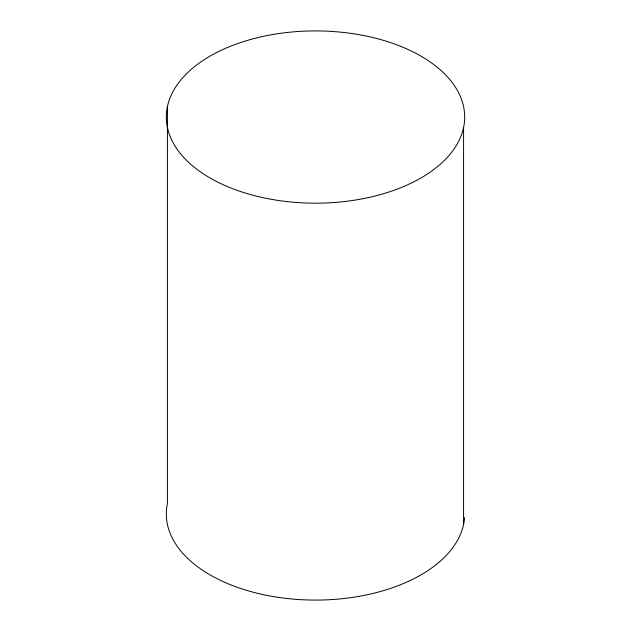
<?xml version="1.0" encoding="UTF-8"?>
<svg xmlns="http://www.w3.org/2000/svg" width="631" height="631" viewBox="0 0 631 631"><rect width="100%" height="100%" fill="white"/><g stroke="black" fill="none" stroke-linecap="round" stroke-linejoin="round"><path stroke-width="0.95" d="M463.58 127.509A149.184 86.132 0 0 1 225.764 185.853A149.184 86.132 0 0 1 257.156 37.773A149.184 86.132 0 0 1 463.58 127.509L463.58 524.416M167.42 106.584L167.42 503.491A149.184 86.132 0 0 0 303.274 599.797A149.184 86.132 0 0 0 464.55 517.601"/></g></svg>
